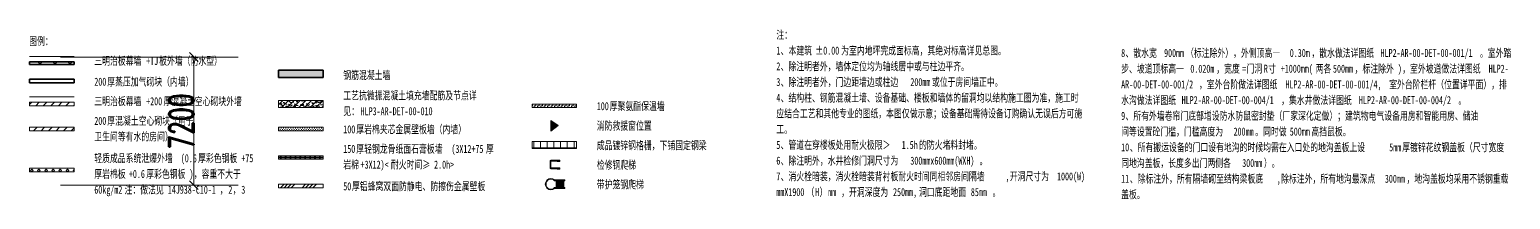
# Model space of a CAD drawing. Header units: millimetres. Extents: x -150677 to 326800, y -31706 to 192400.
# Drawn here: x -150677 to -67418, y 13605 to 23138 of the extents above; entities that cross this region are included whole.
import ezdxf

# ---------------------------------------------------------------- set-up
doc = ezdxf.new("R2010")
doc.units = ezdxf.units.MM
doc.layers.get('0').update_dxf_attribs({"color": 8})
doc.layers.get('Defpoints').update_dxf_attribs({"color": 8})
for name, color, linetype, lineweight in [('X-HLP3-AR-F3-LAY-03-001$0$A-ANNO-DIMS', 8, 'Continuous', 9), ('X-HLP3-AR-F3-LAY-03-001$0$A-DETL', 8, 'Continuous', 18), ('X-HLP3-AR-F3-LAY-03-001$0$A-DETL-GENF', 8, 'Continuous', 18), ('X-HLP3-AR-F3-LAY-03-001$0$G-ANNO-TEXT', 8, 'Continuous', 9), ('X-HLP3-AR-F3-LAY-03-001$0$S-GRID', 8, 'Continuous', 9)]:
    doc.layers.add(name, color=color, linetype=linetype, lineweight=lineweight)
doc.styles.add('X-HLP3-AR-F3-LAY-03-001$0$RomanD_3', font='romand__.ttf', dxfattribs={"width": 0.65, "height": 1400})
doc.styles.add('X-HLP3-AR-F3-LAY-03-001$0$仿宋', font='simfang.ttf', dxfattribs={"width": 0.7, "height": 450})
doc.dimstyles.new('X-HLP3-AR-F3-LAY-03-001$0$第一_二道尺寸线', dxfattribs={"dimscale": 304.8, "dimtxt": 1405.004626, "dimasz": 1.64042, "dimexe": 4.10105, "dimexo": 0.0625, "dimgap": 0, "dimtad": 1, "dimdec": 0, "dimzin": 0, "dimdsep": 46, "dimtxsty": 'X-HLP3-AR-F3-LAY-03-001$0$RomanD_3', "dimblk1": 'X-HLP3-AR-F3-LAY-03-001$0$_Oblique', "dimblk2": 'X-HLP3-AR-F3-LAY-03-001$0$_Oblique', "dimsah": 1, "dimcen": 0.09, "dimazin": 0, "dimtfac": 1, "dimtdec": 4, "dimtix": 1, "dimtmove": 0, "dimatfit": 3, "dimfxl": 8.2021, "dimfxlon": 1, "dimtvp": 1, "dimtolj": 1, "dimtzin": 0, "dimlwd": 18, "dimlwe": 18, "dimarcsym": 2})
pattern_1 = [(45, (-122945.9, 0), (-212.132, 212.132), [])]

# ---------------------------------------------------------------- blocks, each defined once
blk = doc.blocks.new('X-HLP3-AR-F3-LAY-03-001$0$_Oblique')
at = {"color": 0, "linetype": 'ByBlock', "lineweight": -2}
blk.add_line((-0.5, -0.5), (0.5, 0.5), dxfattribs=at)
blk = doc.blocks.new('*D1026')
at = {"layer": 'Defpoints', "color": 0, "transparency": 16777216}
for p in [(-138946, 21600), (-141446, 14400), (-138946, 14400)]:
    blk.add_point(p, dxfattribs=at)
at = {"layer": 'X-HLP3-AR-F3-LAY-03-001$0$A-ANNO-DIMS', "color": 0, "lineweight": 18, "transparency": 16777216}
for p, q in [((-138965, 21600), (-142696, 21600)), ((-141446, 21600), (-141446, 14400)), ((-138965, 14400), (-142696, 14400))]:
    blk.add_line(p, q, dxfattribs=at)
at = {"layer": 'X-HLP3-AR-F3-LAY-03-001$0$A-ANNO-DIMS', "color": 0, "lineweight": 18, "transparency": 16777216, "xscale": 500.0000000000001, "yscale": 500.0000000000001, "zscale": 500.0000000000001}
for p, rotation in [((-141446, 21600), 90), ((-141446, 14400), 270)]:
    blk.add_blockref('X-HLP3-AR-F3-LAY-03-001$0$_Oblique', p, dxfattribs=dict(at, rotation=rotation))
at = {"layer": 'X-HLP3-AR-F3-LAY-03-001$0$A-ANNO-DIMS', "color": 0, "lineweight": 18, "transparency": 16777216, "insert": (-142146, 18000), "char_height": 1400, "width": 3890.78, "attachment_point": 5, "rotation": 90, "style": 'X-HLP3-AR-F3-LAY-03-001$0$RomanD_3'}
blk.add_mtext('\\A1;7200', dxfattribs=at)

msp = doc.modelspace()

# ---------------------------------------------------------------- hatches: boundary and pattern name
at = {"layer": 'X-HLP3-AR-F3-LAY-03-001$0$A-DETL-GENF', "lineweight": 15}
h = msp.add_hatch(dxfattribs=at)
h.set_pattern_fill('FP_2', color=256, style=0, pattern_type=2)
h.set_pattern_definition([(45, (-122945.9, 0), (-424.264, 424.264), []), (135, (-122945.9, 0), (-424.264, -424.264), [])])
h.paths.add_polyline_path([(-148176.6, 21182.2), (-148176.6, 21332.2), (-150676.6, 21332.2), (-150676.6, 21182.2)], flags=0)
at = {"layer": 'X-HLP3-AR-F3-LAY-03-001$0$A-DETL-GENF'}
for points in [[(-134176.6, 20457.2), (-134176.6, 20857.2), (-136676.6, 20857.2), (-136676.6, 20457.2)], [(-121363.6, 17437.3), (-120963.6, 17757.2), (-121363.6, 18037.3)], [(-121385.3, 14138.1), (-121321.6, 14139.7), (-121259.5, 14153.9), (-121199.4, 14181.5), (-121149.7, 14217.2), (-120581.3, 14217.2), (-120581.3, 14267.2), (-121155.7, 14267.2), (-121199.4, 14228.8), (-121250.2, 14200.2), (-121305.7, 14182.8), (-121363.7, 14177.2), (-121424.9, 14184.9), (-121476.8, 14202.1), (-121527.1, 14231.5), (-121570.2, 14270.7), (-121604.2, 14317.9), (-121627.8, 14371.1), (-121639.8, 14428.1), (-121639.2, 14489.1), (-121627.8, 14543.3), (-121604.2, 14596.5), (-121570.2, 14643.8), (-121527.1, 14682.9), (-121476.8, 14712.3), (-121421.5, 14730.7), (-121363.7, 14737.2), (-121305.7, 14731.6), (-121250.2, 14714.2), (-121199.4, 14685.6), (-121155.7, 14647.2), (-120581.3, 14647.2), (-120581.3, 14697.2), (-121149.7, 14697.2), (-121201.4, 14734.4), (-121259.5, 14760.6), (-121321.6, 14774.7), (-121385.3, 14776.3), (-121448.1, 14765.2), (-121507.4, 14742), (-121560.9, 14707.4), (-121606.5, 14662.9), (-121642.4, 14610.2), (-121667.1, 14551.5), (-121679.8, 14486.3), (-121679.8, 14425.4), (-121667.1, 14362.9), (-121642.4, 14304.2), (-121604.2, 14249.3), (-121560.9, 14207.1), (-121507.4, 14172.5), (-121448.1, 14149.2), (-121421.5, 14144.5)]]:
    msp.add_hatch(color=256, dxfattribs=at).paths.add_polyline_path(points, flags=0)
at = {"layer": 'X-HLP3-AR-F3-LAY-03-001$0$A-DETL-GENF', "lineweight": 15}
h = msp.add_hatch(dxfattribs=at)
h.set_pattern_fill('FP_8', color=256, style=0, pattern_type=2)
h.set_pattern_definition([(45, (-122945.9, 0), (-161.6446, 161.6446), []), (50, (-122945.9, 0), (409.9143, -35.863), [42.863, -471.488]), (355, (-122945.9, 0), (-79.2964, 429.878), [34.29, -377.19]), (100.451, (-122911.74, -3), (330.621, 394.0124), [36.428, -400.703]), (46.184, (-122945.9, 114.3), (609.928, -94.596), [64.294, -707.231]), (96.636, (-122895.1, 106.4), (534.156, 556.713), [54.641, -601.054]), (351.184, (-122945.9, 114.3), (534.162, 556.707), [51.435, -565.785]), (21, (-122888.75, 85.72), (341.1323, -230.097), [42.862, -471.487]), (326, (-122888.75, 85.72), (139.055, 414.4234), [34.29, -377.19]), (71.451, (-122860.32, 66.55), (480.189, 184.323), [36.428, -400.703]), (37.5, (-122945.9, 0), (6.949, 190.2485), [5.029, -367.589, 5.029, -377.876, -378.619]), (37.5, (-122945.9, 0), (6.949, 190.2485), [-755.523, 5.029, -373.59]), (7.5, (-122945.9, 0), (150.3438, 225.4062), [5.029, -213.284, 5.029, -359.016, -144.304]), (7.5, (-122945.9, 0), (150.3438, 225.4062), [-582.358, 5.029, -139.275]), (327.5, (-123073.34, 0), (305.0794, -12.8897), [5.029, -137.846, 5.029, -440.741, -591.502]), (327.5, (-123073.34, 0), (305.0794, -12.8897), [-588.645, 5.029, -586.473]), (317.5, (-123130.5, 0), (333.291, 57.2104), [5.029, -180.708, 5.029, -291.008, -420.053]), (317.5, (-123130.5, 0), (333.291, 57.2104), [-481.775, 5.029, -415.023])])
h.paths.add_polyline_path([(-134176.6, 18757.2), (-134176.6, 19157.2), (-136676.6, 19157.2), (-136676.6, 18757.2)], flags=0)
h = msp.add_hatch(dxfattribs=at)
h.set_pattern_fill('FP_3', color=256, style=0, pattern_type=2)
h.set_pattern_definition(pattern_1)
h.paths.add_polyline_path([(-148176.6, 18857.2), (-148176.6, 19057.2), (-150676.6, 19057.2), (-150676.6, 18857.2)], flags=0)
h = msp.add_hatch(dxfattribs=at)
h.set_pattern_fill('FP_9', color=256, style=0, pattern_type=2)
h.set_pattern_definition([(0, (-122692.95, 0), (95.25, 95.25), [95.25, -95.25]), (90, (-122597.7, 0), (-95.25, 95.25), [95.25, -95.25])])
h.paths.add_polyline_path([(-122423.6, 18757.2), (-119923.6, 18757.2), (-119923.6, 18957.2), (-122423.6, 18957.2)], flags=0)
h = msp.add_hatch(dxfattribs=at)
h.set_pattern_fill('FP_3', color=256, style=0, pattern_type=2)
h.set_pattern_definition(pattern_1)
h.paths.add_polyline_path([(-148176.6, 17457.2), (-148176.6, 17657.2), (-150676.6, 17657.2), (-150676.6, 17457.2)], flags=0)
h = msp.add_hatch(dxfattribs=at)
h.set_pattern_fill('FP_4', color=256, style=0, pattern_type=2)
h.set_pattern_definition([(0, (-122945.9, 0), (66.675, 66.675), [33.337, -100.012]), (90, (-122929.23, -16.67), (-66.675, 66.675), [33.337, -100.012])])
h.paths.add_polyline_path([(-134176.6, 17457.2), (-134176.6, 17657.2), (-136676.6, 17657.2), (-136676.6, 17457.2)], flags=0)
h = msp.add_hatch(dxfattribs=at)
h.set_pattern_fill('FP_5', color=256, style=0, pattern_type=2)
h.set_pattern_definition([(0, (-122692.95, 0), (0, 750), []), (90, (-122692.95, 0), (-375, 2e-14), [])])
h.paths.add_polyline_path([(-119923.6, 16457.2), (-119923.6, 16857.2), (-122423.6, 16857.2), (-122423.6, 16457.2), (-120857.6, 16457.2)], flags=0)
h = msp.add_hatch(dxfattribs=at)
h.set_pattern_fill('FP_7', color=256, style=0, pattern_type=2)
h.set_pattern_definition([(0, (-122945.9, 0), (0, 238.125), []), (60, (-122945.9, 0), (-206.2223, 119.0625), []), (120, (-122945.9, 0), (-206.2223, -119.0625), [])])
h.paths.add_polyline_path([(-134176.6, 15887.2), (-134176.6, 16027.2), (-136676.6, 16027.2), (-136676.6, 15887.2)], flags=0)
h = msp.add_hatch(dxfattribs=at)
h.set_pattern_fill('FP_1', color=256, style=0, pattern_type=2)
h.set_pattern_definition([(45, (-124828.12, 162633.74), (0, 400.0004), [106.066, -1025.305]), (135, (-124753.12, 162558.74), (3e-14, 400.0004), [106.066, -1025.305]), (45, (-124753.12, 162558.74), (0, 400.0004), [106.066, -1025.305]), (135, (-124678.12, 162633.74), (3e-14, 400.0004), [106.066, -1025.305]), (45, (-124428.12, 162633.74), (0, 400.0004), [106.066, -1025.305]), (135, (-124353.12, 162558.74), (3e-14, 400.0004), [106.066, -1025.305]), (45, (-124353.12, 162558.74), (0, 400.0004), [106.066, -1025.305]), (135, (-124278.12, 162633.74), (3e-14, 400.0004), [106.066, -1025.305]), (45, (-125028.12, 162433.74), (0, 400.0004), [106.066, -1025.305]), (135, (-124953.12, 162358.74), (3e-14, 400.0004), [106.066, -1025.305]), (45, (-124953.12, 162358.74), (0, 400.0004), [106.066, -1025.305]), (135, (-124878.12, 162433.74), (3e-14, 400.0004), [106.066, -1025.305]), (45, (-124628.12, 162433.74), (0, 400.0004), [106.066, -1025.305]), (135, (-124553.12, 162358.74), (3e-14, 400.0004), [106.066, -1025.305]), (45, (-124553.12, 162358.74), (0, 400.0004), [106.066, -1025.305]), (135, (-124478.12, 162433.74), (3e-14, 400.0004), [106.066, -1025.305]), (45, (-124228.12, 162433.74), (0, 400.0004), [106.066, -1025.305]), (135, (-124153.12, 162358.74), (3e-14, 400.0004), [106.066, -1025.305]), (45, (-124153.12, 162358.74), (0, 400.0004), [106.066, -1025.305]), (135, (-124078.12, 162433.74), (3e-14, 400.0004), [106.066, -1025.305])])
h.paths.add_polyline_path([(-148176.6, 15157.2), (-148176.6, 15357.2), (-150676.6, 15357.2), (-150676.6, 15157.2)], flags=0)
at = {"layer": 'X-HLP3-AR-F3-LAY-03-001$0$A-DETL-GENF'}
h = msp.add_hatch(color=256, dxfattribs=at)
h.paths.add_polyline_path([(-120997.3, 15302.2), (-120982.9, 15305.8), (-120979.5, 15307.2), (-120857.6, 15307.2), (-120857.6, 15377.2), (-120981.8, 15378.2), (-120990.1, 15381.1), (-120988.1, 15380.2), (-120979.5, 15376.4), (-120969.3, 15367.2), (-120965.5, 15362.2), (-120961.5, 15352.6), (-120960.1, 15342.2), (-120961.5, 15331.9), (-120969.3, 15317.2), (-120976.1, 15310.7), (-120984.3, 15305.8), (-120994.9, 15302.9), (-120999, 15302.4)], flags=0)
h.paths.add_polyline_path([(-121036.8, 15317.2), (-121031, 15317.4), (-121034.7, 15322.2), (-121038.7, 15331.9), (-121040.1, 15342.2), (-121038.7, 15352.6), (-121030.9, 15367.2), (-121326.8, 15368.9), (-121338.9, 15373.9), (-121349.2, 15381.9), (-121357.2, 15392.2), (-121362.1, 15404.3), (-121363.9, 15417.2), (-121362.1, 15710.2), (-121357.2, 15722.2), (-121349.2, 15732.6), (-121338.9, 15740.5), (-121326.8, 15745.5), (-121313.9, 15747.2), (-121030.9, 15747.2), (-121034.7, 15752.2), (-121038.7, 15761.9), (-121040.1, 15772.2), (-121038.7, 15782.6), (-121030.9, 15797.2), (-121376.8, 15795.5), (-121388.9, 15790.5), (-121399.2, 15782.6), (-121407.2, 15772.2), (-121412.1, 15760.2), (-121413.9, 15747.2), (-121412.1, 15354.3), (-121407.2, 15342.2), (-121399.2, 15331.9), (-121388.9, 15323.9), (-121376.8, 15318.9), (-121363.9, 15317.2), (-121038.7, 15317.2)], flags=0)
h.paths.add_polyline_path([(-120997.3, 15732.2), (-120988.1, 15733.7), (-120979.5, 15737.2), (-120857.6, 15737.2), (-120857.6, 15807.2), (-120982.9, 15808.6), (-120992.6, 15811.5), (-120984.1, 15808.5), (-120979.5, 15806.4), (-120969.3, 15797.2), (-120965.5, 15792.2), (-120961.5, 15782.6), (-120960.1, 15772.2), (-120961.5, 15761.9), (-120969.3, 15747.2), (-120971.8, 15743.9), (-120981, 15737.2), (-120989.7, 15733.6), (-120999, 15732.4)], flags=0)
h = msp.add_hatch(color=256, dxfattribs=at)
h.paths.add_polyline_path([(-121000.1, 15302.2), (-120984.1, 15305.9), (-120976.1, 15310.7), (-120969.3, 15317.2), (-120965.5, 15322.2), (-120961.5, 15331.9), (-120960.1, 15342.2), (-120961.5, 15352.6), (-120969.3, 15367.2), (-120971.8, 15370.5), (-120981, 15377.2), (-120989.7, 15380.8), (-121006.6, 15381.3), (-121015.8, 15378.6), (-121023.4, 15374.3), (-121030.9, 15367.2), (-121034.7, 15362.2), (-121038.7, 15352.6), (-121040.1, 15342.2), (-121038.7, 15331.9), (-121030.9, 15317.2), (-121023.4, 15310.2), (-121015.5, 15305.7), (-121004.4, 15302.8), (-121000.2, 15302.2)], flags=0)
h.paths.add_polyline_path([(-121000.1, 15732.2), (-120988.1, 15734.3), (-120979.5, 15738.1), (-120969.3, 15747.2), (-120965.5, 15752.2), (-120961.5, 15761.9), (-120960.1, 15772.2), (-120961.5, 15782.6), (-120969.3, 15797.2), (-120971.8, 15800.5), (-120984.3, 15808.6), (-120994.9, 15811.5), (-121006.2, 15811.4), (-121015.8, 15808.6), (-121024.1, 15803.8), (-121031, 15797.1), (-121034.7, 15792.2), (-121038.7, 15782.6), (-121040.1, 15772.2), (-121038.7, 15761.9), (-121030.9, 15747.2), (-121023.4, 15740.2), (-121015.5, 15735.7), (-121004.4, 15732.8), (-121000.2, 15732.2)], flags=0)
at = {"layer": 'X-HLP3-AR-F3-LAY-03-001$0$A-DETL-GENF', "lineweight": 15}
h = msp.add_hatch(dxfattribs=at)
h.set_pattern_fill('FP_6', color=256, style=0, pattern_type=2)
h.set_pattern_definition([(45, (-122945.9, 0), (-606.167, 606.167), []), (45, (-122743.8, 0), (-606.167, 606.167), []), (45, (-122541.8, 0), (-606.167, 606.167), []), (45, (-122339.7, 0), (-606.167, 606.167), [])])
h.paths.add_polyline_path([(-134176.6, 14257.2), (-134176.6, 14457.2), (-136676.6, 14457.2), (-136676.6, 14257.2)], flags=0)
at = {"layer": 'X-HLP3-AR-F3-LAY-03-001$0$A-DETL-GENF'}
h = msp.add_hatch(color=256, dxfattribs=at)
h.paths.add_polyline_path([(-120997.9, 14267.2), (-120633, 14267.2), (-120633, 14647.2), (-120997.9, 14647.2)], flags=0)
h.paths.add_polyline_path([(-121056.8, 14267.2), (-121056.8, 14647.2), (-121076.8, 14647.2), (-121076.8, 14267.2)], flags=0)

# ---------------------------------------------------------------- linework, layer by layer
at = {"layer": 'X-HLP3-AR-F3-LAY-03-001$0$A-DETL', "lineweight": 15}
for p, q in [((-148176.6, 21632.2), (-150676.6, 21632.2)), ((-148176.6, 19357.2), (-150676.6, 19357.2)), ((-134176.6, 19157.2), (-136676.6, 19157.2)), ((-136676.6, 19157.2), (-136676.6, 18757.2)), ((-134176.6, 18757.2), (-134176.6, 19157.2)), ((-148176.6, 19057.2), (-150676.6, 19057.2)), ((-150676.6, 19057.2), (-150676.6, 18857.2)), ((-150676.6, 18857.2), (-148176.6, 18857.2)), ((-148176.6, 18857.2), (-148176.6, 19057.2)), ((-136676.6, 18757.2), (-134176.6, 18757.2)), ((-119923.6, 18957.2), (-122423.6, 18957.2)), ((-122423.6, 18957.2), (-122423.6, 18757.2)), ((-122423.6, 18757.2), (-119923.6, 18757.2)), ((-119923.6, 18757.2), (-119923.6, 18957.2)), ((-148176.6, 17657.2), (-150676.6, 17657.2)), ((-150676.6, 17657.2), (-150676.6, 17457.2)), ((-148176.6, 17457.2), (-148176.6, 17657.2)), ((-134176.6, 17657.2), (-136676.6, 17657.2)), ((-136676.6, 17657.2), (-136676.6, 17457.2)), ((-134176.6, 17457.2), (-134176.6, 17657.2)), ((-120963.6, 17757.2), (-121363.6, 18037.3)), ((-121363.6, 18037.3), (-121363.6, 17437.3)), ((-121363.6, 17437.3), (-120963.6, 17757.2)), ((-150676.6, 17457.2), (-148176.6, 17457.2)), ((-136676.6, 17457.2), (-134176.6, 17457.2)), ((-119923.6, 16857.2), (-122423.6, 16857.2)), ((-122423.6, 16857.2), (-122423.6, 16457.2)), ((-119923.6, 16457.2), (-119923.6, 16857.2)), ((-136676.6, 15857.2), (-136676.6, 16057.2)), ((-136676.6, 16057.2), (-134176.6, 16057.2)), ((-134176.6, 16027.2), (-136676.6, 16027.2)), ((-136676.6, 16027.2), (-136676.6, 15887.2)), ((-136676.6, 15887.2), (-134176.6, 15887.2)), ((-134176.6, 15857.2), (-136676.6, 15857.2)), ((-134176.6, 16057.2), (-134176.6, 15857.2)), ((-134176.6, 15887.2), (-134176.6, 16027.2)), ((-122423.6, 16457.2), (-119923.6, 16457.2)), ((-148176.6, 15357.2), (-150676.6, 15357.2)), ((-150676.6, 15357.2), (-150676.6, 15157.2)), ((-150676.6, 15157.2), (-148176.6, 15157.2)), ((-148176.6, 15157.2), (-148176.6, 15357.2)), ((-121413.9, 15747.2), (-121413.9, 15367.2)), ((-121030.9, 15797.2), (-121363.9, 15797.2)), ((-121363.9, 15417.2), (-121363.9, 15697.2)), ((-121363.9, 15317.2), (-121030.9, 15317.2)), ((-121313.9, 15747.2), (-121030.9, 15747.2)), ((-121030.9, 15367.2), (-121313.9, 15367.2)), ((-120857.6, 15807.2), (-120979.5, 15807.2)), ((-120979.5, 15737.2), (-120857.6, 15737.2)), ((-120857.6, 15377.2), (-120979.5, 15377.2)), ((-120979.5, 15307.2), (-120857.6, 15307.2)), ((-120857.6, 15737.2), (-120857.6, 15807.2)), ((-120857.6, 15307.2), (-120857.6, 15377.2)), ((-134176.6, 14457.2), (-136676.6, 14457.2)), ((-136676.6, 14457.2), (-136676.6, 14257.2)), ((-136676.6, 14257.2), (-134176.6, 14257.2)), ((-134176.6, 14257.2), (-134176.6, 14457.2)), ((-121155.7, 14647.2), (-121076.8, 14647.2)), ((-121076.8, 14267.2), (-121155.7, 14267.2)), ((-120581.3, 14697.2), (-121149.7, 14697.2)), ((-121149.7, 14217.2), (-120581.3, 14217.2)), ((-121056.8, 14647.2), (-121076.8, 14647.2)), ((-121076.8, 14647.2), (-121076.8, 14267.2)), ((-121076.8, 14267.2), (-121056.8, 14267.2)), ((-121056.8, 14647.2), (-120997.9, 14647.2)), ((-121056.8, 14267.2), (-121056.8, 14647.2)), ((-120997.9, 14267.2), (-121056.8, 14267.2)), ((-120633, 14647.2), (-120997.9, 14647.2)), ((-120997.9, 14647.2), (-120997.9, 14267.2)), ((-120997.9, 14267.2), (-120633, 14267.2)), ((-120633, 14647.2), (-120581.3, 14647.2)), ((-120633, 14267.2), (-120633, 14647.2)), ((-120581.3, 14267.2), (-120633, 14267.2)), ((-120581.3, 14647.2), (-120581.3, 14697.2)), ((-120581.3, 14217.2), (-120581.3, 14267.2))]:
    msp.add_line(p, q, dxfattribs=at)
at = {"layer": 'X-HLP3-AR-F3-LAY-03-001$0$A-DETL', "lineweight": 35}
for p, q in [((-148176.6, 21332.2), (-150676.6, 21332.2)), ((-150676.6, 21332.2), (-150676.6, 21182.2)), ((-150676.6, 21182.2), (-148176.6, 21182.2)), ((-148176.6, 21182.2), (-148176.6, 21332.2)), ((-134176.6, 20857.2), (-136676.6, 20857.2)), ((-136676.6, 20857.2), (-136676.6, 20457.2)), ((-134176.6, 20457.2), (-134176.6, 20857.2)), ((-148176.6, 20357.2), (-150676.6, 20357.2)), ((-150676.6, 20357.2), (-150676.6, 20157.2)), ((-150676.6, 20157.2), (-148176.6, 20157.2)), ((-148176.6, 20157.2), (-148176.6, 20357.2)), ((-136676.6, 20457.2), (-134176.6, 20457.2))]:
    msp.add_line(p, q, dxfattribs=at)
at = {"layer": 'X-HLP3-AR-F3-LAY-03-001$0$A-DETL', "lineweight": 15}
for centre, radius, start, end in [((-121363.9, 15747.2), 50, 90, 180), ((-121363.9, 15367.2), 50, 180, 270), ((-121313.9, 15697.2), 50, 90, 180), ((-121313.9, 15417.2), 50, 180, 270), ((-121000.1, 15772.2), 40, 0, 180), ((-121000.1, 15772.2), 40, 180, 0), ((-121000.1, 15342.2), 40, 0, 180), ((-121000.1, 15342.2), 40, 180, 0), ((-120998.9, 15772.2), 40, 97.942841, 101.181394), ((-120998.9, 15772.2), 40, 258.818606, 262.057159), ((-120998.9, 15342.2), 40, 97.942841, 101.181394), ((-120998.9, 15342.2), 40, 258.818606, 262.057159), ((-120998.9, 15772.2), 40, 61.044976, 87.802588), ((-120998.9, 15772.2), 40, 272.197412, 298.955024), ((-120998.9, 15342.2), 40, 61.044976, 87.802588), ((-120998.9, 15342.2), 40, 272.197412, 298.955024), ((-121361.3, 14457.2), 320, 48.590378, 311.409622), ((-121361.3, 14457.2), 280, 42.73211, 317.26789)]:
    msp.add_arc(centre, radius, start, end, dxfattribs=at)
at = {"layer": 'X-HLP3-AR-F3-LAY-03-001$0$S-GRID'}
for p, q in [((-148945.9, 21600), (-138945.9, 21600)), ((-148945.9, 14400), (-138945.9, 14400))]:
    msp.add_line(p, q, dxfattribs=at)

# ---------------------------------------------------------------- texts
at = {"layer": 'X-HLP3-AR-F3-LAY-03-001$0$G-ANNO-TEXT', "char_height": 450, "attachment_point": 1, "style": 'X-HLP3-AR-F3-LAY-03-001$0$仿宋'}
for s, insert, width in [('图例：', (-150699.3, 22712.5), 1767.721), ('注：', (-108692, 23069.6), 1178.481), ('三明治板幕墙', (-147038.9, 21606.4), 3535.442), ('板外墙（防水型）', (-143392.7, 21606.4), 4713.922), ('\\f仿宋|b0|i0|c134|p49|;\\W.7;1', (-108692, 22186.6), 294.62), ('、本建筑', (-108448.9, 22186.6), 2356.961), ('±0.00', (-106504.2, 22186.6), 1767.721), ('为室内地坪完成面标高，其绝对标高详见总图。', (-105045.7, 22186.6), 12374.047), ('\\f仿宋|b0|i0|c134|p49|;\\W.7;8', (-89302.8, 22053.2), 294.62), ('、散水宽', (-89059.7, 22053.2), 2356.961), (' 900mm', (-87115, 22053.2), 1767.721), ('（标注除外），外侧顶高―', (-85656.5, 22053.2), 7070.884), ('0.30m', (-79822.5, 22053.2), 1473.101), ('，散水做法详图纸', (-78607, 22053.2), 4713.922), ('HLP2-AR-00-DET-00-001/1', (-74717.6, 22053.2), 6776.264), ('。室外踏', (-69126.7, 22053.2), 2356.961), ('+TJ', (-144121.9, 21606.4), 883.86), ('钢筋混凝土墙', (-133038.9, 20805.5), 3535.442), ('\\f仿宋|b0|i0|c134|p49|;\\W.7;2', (-108692, 21303.5), 294.62), ('、除注明者外，墙体定位均为轴线居中或与柱边平齐。', (-108448.9, 21303.5), 14141.767), ('步、坡道顶标高一', (-89302.8, 21170.2), 4713.922), ('0.020m', (-85413.4, 21170.2), 1767.721), ('，宽度', (-83954.9, 21170.2), 1767.721), ('\\f仿宋|b0|i0|c134|p49|;\\W.7;=', (-82496.4, 21170.2), 294.62), ('门洞', (-82253.3, 21170.2), 1178.481), ('\\f仿宋|b0|i0|c134|p49|;\\W.7;R', (-81281, 21170.2), 294.62), ('\\f仿宋|b0|i0|c134|p49|;\\W.7;寸', (-81037.9, 21170.2), 589.24), (' +1000mm(', (-80551.7, 21170.2), 2651.581), ('两各', (-78363.9, 21170.2), 1178.481), ('500mm', (-77391.6, 21170.2), 1473.101), ('，标注除外', (-76176.2, 21170.2), 2946.202), ('\\f仿宋|b0|i0|c134|p49|;\\W.7;)', (-73745.3, 21170.2), 294.62), ('，室外坡道做法详图纸', (-73502.2, 21170.2), 5892.403), ('HLP2-', (-68640.5, 21170.2), 1473.101), ('200', (-147038.9, 20440.1), 883.86), ('厚蒸压加气砌块（内墙）', (-146309.7, 20440.1), 6481.643), ('\\f仿宋|b0|i0|c134|p49|;\\W.7;3', (-108692, 20420.5), 294.62), ('、除注明者外，门边距墙边或柱边', (-108448.9, 20420.5), 8838.605), ('200mm', (-101156.3, 20420.5), 1473.101), ('或位于房间墙正中。', (-99940.9, 20420.5), 5303.163), ('AR-00-DET-00-001/2', (-89302.8, 20287.2), 5303.163), ('，室外台阶做法详图纸', (-84927.3, 20287.2), 5892.403), ('HLP2-AR-00-DET-00-001/4,', (-80065.5, 20287.2), 7070.884), ('室外台阶栏杆（位置详平面），排', (-74231.5, 20287.2), 8838.605), ('三明治板幕墙', (-147038.9, 19340.1), 3535.442), ('+200', (-144121.9, 19340.1), 1178.481), ('厚混凝土空心砌块外墙', (-143149.6, 19340.1), 5892.403), ('工艺抗微振混凝土填充墙配筋及节点详', (-133038.9, 19665.5), 10017.085), ('\\f仿宋|b0|i0|c134|p49|;\\W.7;4', (-108692, 19537.4), 294.62), ('、结构柱、钢筋混凝土墙、设备基础、楼板和墙体的留洞均以结构施工图为准，施工时', (-108448.9, 19537.4), 22391.132), ('水沟做法详图纸', (-89302.8, 19404.1), 4124.682), ('HLP2-AR-00-DET-00-004/1', (-85899.6, 19404.1), 6776.264), ('，集水井做法详图纸', (-80308.6, 19404.1), 5303.163), ('HLP2-AR-00-DET-00-004/2', (-75933.1, 19404.1), 6776.264), ('见：', (-133038.9, 18782.4), 1178.481), ('HLP3-AR-DET-00-010', (-132066.6, 18782.4), 5303.163), ('100', (-118786, 19065.5), 883.86), ('厚聚氨酯保温墙', (-118056.7, 19065.5), 4124.682), ('应结合工艺和其他专业的图纸，本图仅做示意；设备基础需待设备订购确认无误后方可施', (-108692, 18654.4), 22980.372), ('\\f仿宋|b0|i0|c134|p49|;\\W.7;9', (-89302.8, 18521.1), 294.62), ('、所有外墙卷帘门底部增设防水防鼠密封垫（厂家深化定做）；建筑物电气设备用房和智能用房、储油', (-89059.7, 18521.1), 26515.814), ('\\f仿宋|b0|i0|c134|p49|;\\W.7;。', (-70342.1, 19404.1), 589.24), ('200', (-147038.9, 18240.1), 883.86), ('厚混凝土空心砌块（用于', (-146309.7, 18240.1), 6481.643), ('100', (-133038.9, 17765.5), 883.86), ('厚岩棉夹芯金属壁板墙（内墙）', (-132309.7, 17765.5), 8249.364), ('消防救援窗位置', (-118786, 17965.5), 4124.682), ('工。', (-108692, 17771.3), 1178.481), ('间等设置砼门槛，门槛高度为', (-89302.8, 17638), 7660.124), ('200mm', (-82982.6, 17638), 1473.101), ('。同时做', (-81767.1, 17638), 2356.961), ('500mm', (-79822.5, 17638), 1473.101), ('高挡鼠板。', (-78607, 17638), 2946.202), ('卫生间等有水的房间）', (-147038.9, 17357.1), 5892.403), ('150', (-133038.9, 16665.5), 883.86), ('厚轻钢龙骨纸面石膏板墙', (-132309.7, 16665.5), 6481.643), ('(3X12+75', (-126961.8, 16665.5), 2356.961), ('\\f仿宋|b0|i0|c134|p49|;\\W.7;厚', (-125017.1, 16665.5), 589.24), ('成品镀锌钢格栅，下铺固定钢梁', (-118786, 16865.5), 8249.364), ('\\f仿宋|b0|i0|c134|p49|;\\W.7;5', (-108692, 16888.3), 294.62), ('、管道在穿楼板处用耐火极限＞', (-108448.9, 16888.3), 8249.364), ('1.5h', (-101642.5, 16888.3), 1178.481), ('的防火堵料封堵。', (-100670.1, 16888.3), 4713.922), ('10', (-89302.8, 16755), 589.24), ('、所有搬运设备的门口设有地沟的时候均需在入口处的地沟盖板上设', (-88816.6, 16755), 17677.209), ('5mm', (-74231.5, 16755), 883.86), ('厚镀锌花纹钢盖板（尺寸宽度', (-73502.2, 16755), 7660.124), ('轻质成品系统泄爆外墙', (-147038.9, 16140.1), 5892.403), ('(0.6', (-142177.2, 16140.1), 1178.481), ('厚彩色钢板', (-141204.9, 16140.1), 2946.202), ('+75', (-138774, 16140.1), 883.86), ('岩棉', (-133038.9, 15782.4), 1178.481), ('+3X12)<', (-132066.6, 15782.4), 2062.341), ('耐火时间≥', (-130365, 15782.4), 2946.202), ('检修钢爬梯', (-118786, 15765.5), 2946.202), ('\\f仿宋|b0|i0|c134|p49|;\\W.7;6', (-108692, 16005.2), 294.62), ('、除注明外，水井检修门洞尺寸为', (-108448.9, 16005.2), 8838.605), ('300mmx600mm(WXH)', (-101156.3, 16005.2), 4713.922), ('同地沟盖板，长度多出门两侧各', (-89302.8, 15871.9), 8249.364), ('300mm', (-82496.4, 15871.9), 1473.101), ('）。', (-81281, 15871.9), 1178.481), ('厚岩棉板', (-147038.9, 15257.1), 2356.961), ('+0.6', (-145094.3, 15257.1), 1178.481), ('厚彩色钢板', (-144121.9, 15257.1), 2946.202), ('\\f仿宋|b0|i0|c134|p49|;\\W.7;)', (-141691.1, 15257.1), 294.62), ('，容重不大于', (-141448, 15257.1), 3535.442), ('2.0h>', (-127934.1, 15782.4), 1473.101), ('\\f仿宋|b0|i0|c134|p49|;\\W.7;7', (-108692, 15122.2), 294.62), ('、消火栓暗装，消火栓暗装背衬板耐火时间同相邻房间隔墙', (-108448.9, 15122.2), 15320.248), ('\\f仿宋|b0|i0|c134|p49|;\\W.7;。', (-97266.9, 16005.2), 589.24), ('开洞尺寸为', (-95565.3, 15122.2), 2946.202), (' 1000(W)', (-93134.5, 15122.2), 2356.961), ('、除标注外，所有隔墙砌至结构梁板底', (-88816.6, 14988.9), 10017.085), ('除标注外，所有地沟最深点', (-80308.6, 14988.9), 7070.884), ('，地沟盖板均采用不锈钢重载', (-73259.1, 14988.9), 7660.124), ('60kg/m2', (-147038.9, 14374), 2062.341), ('注：做法见', (-145337.3, 14374), 2946.202), ('14J938-C10-1', (-142906.5, 14374), 3535.442), ('\\f仿宋|b0|i0|c134|p49|;\\W.7;2', (-139503.3, 14374), 294.62), ('\\f仿宋|b0|i0|c134|p49|;\\W.7;3', (-138774, 14374), 294.62), ('50', (-133038.9, 14565.5), 589.24), ('厚铝蜂窝双面防静电、防擦伤金属壁板', (-132552.8, 14565.5), 10017.085), ('带护笼钢爬梯', (-118786, 14665.5), 3535.442), ('mmX1900', (-108692, 14239.1), 2062.341), ('\\f仿宋|b0|i0|c134|p49|;\\W.7;（', (-106990.4, 14239.1), 589.24), ('\\f仿宋|b0|i0|c134|p49|;\\W.7;H', (-106504.2, 14239.1), 294.62), ('\\f仿宋|b0|i0|c134|p49|;\\W.7;）', (-106261.1, 14239.1), 589.24), ('，开洞深度为', (-105045.7, 14239.1), 3535.442), ('250mm,', (-102128.7, 14239.1), 1767.721), ('洞口底距地面', (-100670.1, 14239.1), 3535.442), ('85mm ', (-97753.1, 14239.1), 1473.101), ('\\f仿宋|b0|i0|c134|p49|;\\W.7;,', (-95808.4, 15122.2), 294.62), ('盖板。', (-89302.8, 14105.8), 1767.721), ('11', (-89302.8, 14988.9), 589.24), ('\\f仿宋|b0|i0|c134|p49|;\\W.7;,', (-80551.7, 14988.9), 294.62), ('300mm', (-74474.6, 14988.9), 1473.101), ('\\f仿宋|b0|i0|c134|p49|;\\W.7;，', (-139989.5, 14374), 589.24), ('\\f仿宋|b0|i0|c134|p49|;\\W.7;，', (-139260.2, 14374), 589.24), ('mm ', (-105774.9, 14239.1), 883.86), ('\\f仿宋|b0|i0|c134|p49|;\\W.7;。', (-96537.7, 14239.1), 589.24)]:
    msp.add_mtext(s, dxfattribs=dict(at, insert=insert, width=width))

# ---------------------------------------------------------------- dimensions: what is measured, and where the dimension line sits
at = {"layer": 'X-HLP3-AR-F3-LAY-03-001$0$A-ANNO-DIMS', "lineweight": 18}
dim = msp.add_linear_dim(base=(-141445.9, 14400), p1=(-138945.9, 21600), p2=(-138945.9, 14400), angle=90, dimstyle='X-HLP3-AR-F3-LAY-03-001$0$第一_二道尺寸线', override={"dimpost": '<>', "dimfxl": 7200}, dxfattribs=at)
dim.commit()
dim.dimension.update_dxf_attribs({"geometry": '*D1026', "text_midpoint": (-142145.9, 18000)})

doc.saveas('drawing.dxf')
